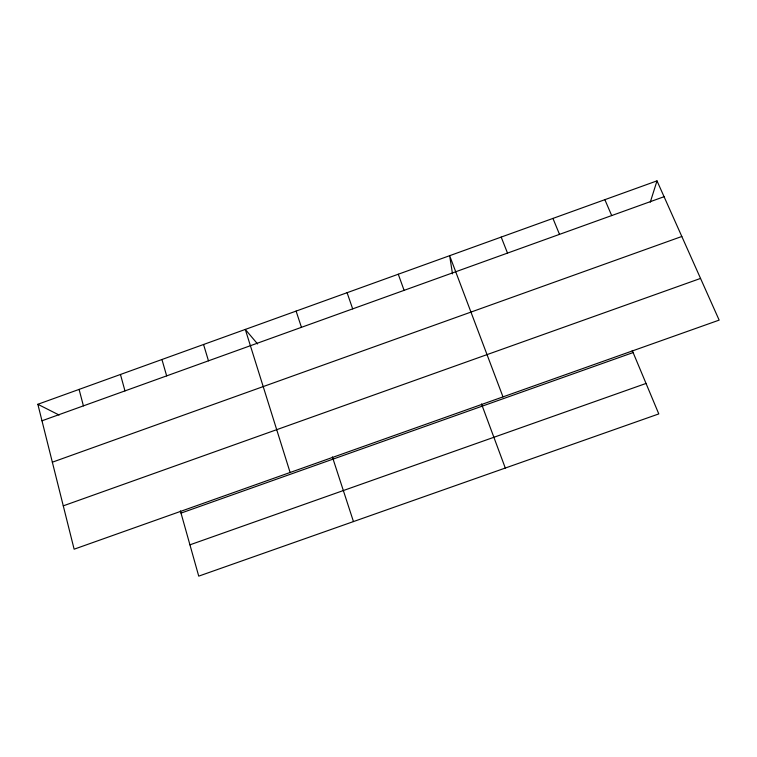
<?xml version="1.0" encoding="UTF-8"?>
<svg xmlns="http://www.w3.org/2000/svg" width="757" height="757" viewBox="0 0 757 757"><rect width="100%" height="100%" fill="white"/><g stroke="black" fill="none" stroke-linecap="round" stroke-linejoin="round"><path stroke-width="1.14" d="M650.263 202.223L657 180.866L37.85 404.285L74.129 549.194L719.15 320.116L657 180.866M41.985 420.788L664.069 196.706M52.347 462.196L681.82 236.477M63.276 505.846L700.547 278.425M181.018 513.104L633.117 352.563M189.931 544.832L646.033 383.449M37.85 404.285L59.103 415.035M257.569 343.943L245.296 329.427L290.12 472.491M604.871 199.678L611.694 215.575M632.237 350.463L658.789 413.918L198.731 576.134L180.384 510.861M552.941 218.413L559.508 234.367M501.191 237.083L507.512 253.103M502.998 396.886L449.639 255.686L452.516 273.892M481.49 403.916L505.298 468.044M398.277 274.223L404.096 290.347M347.094 292.694L352.677 308.875M296.101 311.099L301.447 327.327M332.37 456.878L353.462 521.582M203.557 344.492L208.468 360.815M161.941 359.509L166.654 375.879M120.458 374.478L124.971 390.896M79.088 389.401L83.412 405.866"/></g></svg>
